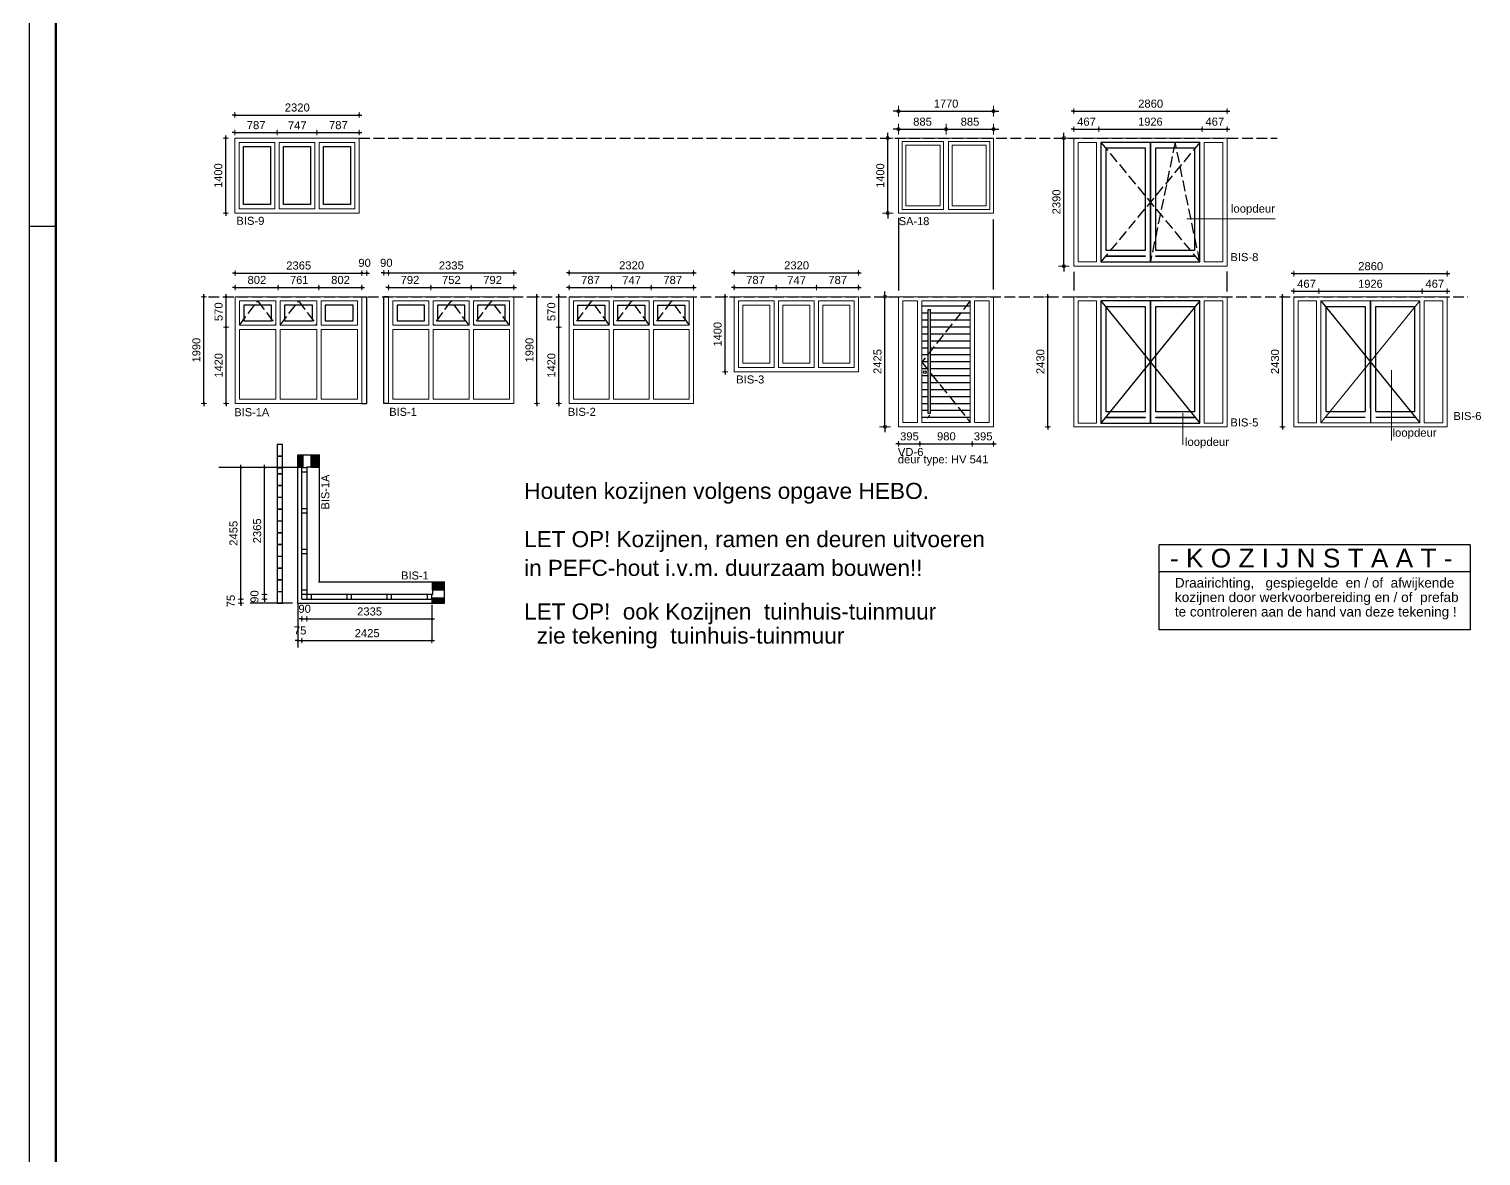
# Model space of a CAD drawing. Header units: millimetres. Extents: x 0 to 1200, y 0 to 841.
# Drawn here: x 0 to 270.9, y 420.5 to 630.8 of the extents above; entities that cross this region are included whole.
import ezdxf

# ---------------------------------------------------------------- set-up
doc = ezdxf.new("R2010")
doc.units = ezdxf.units.MM
doc.linetypes.add('PUNKT2_S9', pattern=[1, 0, -1])
doc.linetypes.add('VERDECKT2_S2', pattern=[2.7, 2, -0.7])
doc.layers.add('Standard', color=7, linetype='Continuous', lineweight=25)
doc.styles.add('ARIAL', font='arial.ttf')

msp = doc.modelspace()

# ---------------------------------------------------------------- hatches: boundary and pattern name
at = {"layer": 'Standard', "linetype": 'PUNKT2_S9', "lineweight": 25}
for points in [[(51.16, 548.92), (51.16, 551.28), (50.16, 551.28), (50.16, 548.92)], [(54.16, 549.02), (54.16, 551.28), (52.66, 551.28), (52.66, 549.02)], [(75.26, 527.62), (75.26, 526.12), (77.53, 526.12), (77.53, 527.62)], [(75.16, 524.62), (75.16, 523.62), (77.53, 523.62), (77.53, 524.62)]]:
    msp.add_hatch(color=8, dxfattribs=at).paths.add_polyline_path(points)

# ---------------------------------------------------------------- linework, layer by layer
at = {"layer": 'Standard', "color": 7, "linetype": 'Continuous', "lineweight": 25}
for p, q in [((0, 841), (0, 0)), ((0, 594), (5, 594))]:
    msp.add_line(p, q, dxfattribs=at)
at = {"layer": 'Standard', "color": 30, "linetype": 'Continuous', "lineweight": 50}
msp.add_line((5, 836), (5, 5), dxfattribs=at)
at = {"layer": 'Standard', "color": 7, "linetype": 'Continuous', "lineweight": 18}
for p, q in [((38.39, 614.71), (38.39, 615.21)), ((61.59, 614.71), (61.59, 615.21)), ((162.22, 615.43), (162.22, 616.43)), ((162.22, 615.43), (162.22, 614.43)), ((179.92, 615.43), (179.92, 616.43)), ((179.92, 615.43), (179.92, 614.43)), ((194.89, 615.43), (194.89, 615.93)), ((194.89, 615.43), (194.89, 614.93)), ((223.49, 615.43), (223.49, 615.93)), ((223.49, 615.43), (223.49, 614.93)), ((38.39, 614.71), (38.39, 614.21)), ((61.59, 614.71), (61.59, 614.21)), ((162.22, 612.07), (162.22, 613.07)), ((171.07, 612.07), (171.07, 613.07)), ((179.92, 612.07), (179.92, 613.07)), ((194.89, 612.07), (194.89, 612.57)), ((199.56, 612.07), (199.56, 612.57)), ((218.82, 612.07), (218.82, 612.57)), ((223.49, 612.07), (223.49, 612.57)), ((36.69, 610.41), (36.19, 610.41)), ((36.69, 610.41), (37.19, 610.41)), ((38.39, 611.42), (38.39, 611.92)), ((38.39, 611.42), (38.39, 610.92)), ((46.26, 611.42), (46.26, 611.92)), ((46.26, 611.42), (46.26, 610.92)), ((53.72, 611.42), (53.72, 611.92)), ((53.72, 611.42), (53.72, 610.92)), ((61.59, 611.42), (61.59, 611.92)), ((61.59, 611.42), (61.59, 610.92)), ((160.19, 610.41), (159.19, 610.41)), ((160.19, 610.41), (161.19, 610.41)), ((162.22, 612.07), (162.22, 611.07)), ((171.07, 612.07), (171.07, 611.07)), ((179.92, 612.07), (179.92, 611.07)), ((193.06, 610.41), (192.06, 610.41)), ((193.06, 610.41), (194.06, 610.41)), ((194.89, 612.07), (194.89, 611.57)), ((199.56, 612.07), (199.56, 611.57)), ((218.82, 612.07), (218.82, 611.57)), ((223.49, 612.07), (223.49, 611.57)), ((36.69, 596.41), (36.19, 596.41)), ((36.69, 596.41), (37.19, 596.41)), ((160.19, 596.41), (159.19, 596.41)), ((160.19, 596.41), (161.19, 596.41)), ((38.44, 585.23), (38.44, 585.73)), ((38.44, 585.23), (38.44, 584.73)), ((62.09, 585.23), (62.09, 585.73)), ((62.09, 585.23), (62.09, 584.73)), ((62.99, 585.23), (62.99, 585.73)), ((62.99, 585.23), (62.99, 584.73)), ((66.16, 585.24), (66.16, 585.74)), ((66.16, 585.24), (66.16, 584.74)), ((67.06, 585.24), (67.06, 585.74)), ((67.06, 585.24), (67.06, 584.74)), ((90.41, 585.24), (90.41, 585.74)), ((90.41, 585.24), (90.41, 584.74)), ((100.76, 585.26), (100.76, 585.76)), ((100.76, 585.26), (100.76, 584.76)), ((123.96, 585.26), (123.96, 585.76)), ((123.96, 585.26), (123.96, 584.76)), ((131.54, 585.26), (131.54, 585.76)), ((131.54, 585.26), (131.54, 584.76)), ((154.74, 585.26), (154.74, 585.76)), ((154.74, 585.26), (154.74, 584.76)), ((193.06, 586.51), (192.06, 586.51)), ((193.06, 586.51), (194.06, 586.51)), ((235.94, 585.11), (235.94, 585.61)), ((235.94, 585.11), (235.94, 584.61)), ((264.54, 585.11), (264.54, 585.61)), ((264.54, 585.11), (264.54, 584.61)), ((38.44, 582.54), (38.44, 583.04)), ((38.44, 582.54), (38.44, 582.04)), ((46.46, 582.54), (46.46, 583.04)), ((46.46, 582.54), (46.46, 582.04)), ((54.07, 582.54), (54.07, 583.04)), ((54.07, 582.54), (54.07, 582.04)), ((62.09, 582.54), (62.09, 583.04)), ((62.09, 582.54), (62.09, 582.04)), ((67.06, 582.54), (67.06, 583.04)), ((67.06, 582.54), (67.06, 582.04)), ((74.98, 582.54), (74.98, 583.04)), ((74.98, 582.54), (74.98, 582.04)), ((82.49, 582.54), (82.49, 583.04)), ((82.49, 582.54), (82.49, 582.04)), ((90.41, 582.54), (90.41, 583.04)), ((90.41, 582.54), (90.41, 582.04)), ((100.76, 582.54), (100.76, 583.04)), ((100.76, 582.54), (100.76, 582.04)), ((108.63, 582.54), (108.63, 583.04)), ((108.63, 582.54), (108.63, 582.04)), ((116.09, 582.54), (116.09, 583.04)), ((116.09, 582.54), (116.09, 582.04)), ((123.96, 582.54), (123.96, 583.04)), ((123.96, 582.54), (123.96, 582.04)), ((131.54, 582.54), (131.54, 583.04)), ((131.54, 582.54), (131.54, 582.04)), ((139.41, 582.54), (139.41, 583.04)), ((139.41, 582.54), (139.41, 582.04)), ((146.88, 582.54), (146.88, 583.04)), ((146.88, 582.54), (146.88, 582.04)), ((154.74, 582.54), (154.74, 583.04)), ((154.74, 582.54), (154.74, 582.04)), ((32.61, 580.81), (32.11, 580.81)), ((32.61, 580.81), (33.11, 580.81)), ((36.76, 580.81), (36.26, 580.81)), ((36.76, 580.81), (37.26, 580.81)), ((94.75, 580.81), (94.25, 580.81)), ((94.75, 580.81), (95.25, 580.81)), ((98.83, 580.81), (98.33, 580.81)), ((98.83, 580.81), (99.33, 580.81)), ((129.84, 580.81), (129.34, 580.81)), ((129.84, 580.81), (130.34, 580.81)), ((159.68, 580.81), (158.68, 580.81)), ((159.68, 580.81), (160.68, 580.81)), ((190.07, 580.81), (189.57, 580.81)), ((190.07, 580.81), (190.57, 580.81)), ((233.84, 580.81), (233.34, 580.81)), ((233.84, 580.81), (234.34, 580.81)), ((235.94, 581.82), (235.94, 582.32)), ((235.94, 581.82), (235.94, 581.32)), ((240.61, 581.82), (240.61, 582.32)), ((240.61, 581.82), (240.61, 581.32)), ((259.87, 581.82), (259.87, 582.32)), ((259.87, 581.82), (259.87, 581.32)), ((264.54, 581.82), (264.54, 582.32)), ((264.54, 581.82), (264.54, 581.32)), ((36.76, 575.11), (36.26, 575.11)), ((36.76, 575.11), (37.26, 575.11)), ((98.83, 575.11), (98.33, 575.11)), ((98.83, 575.11), (99.33, 575.11)), ((129.84, 566.81), (129.34, 566.81)), ((129.84, 566.81), (130.34, 566.81)), ((32.61, 560.91), (32.11, 560.91)), ((32.61, 560.91), (33.11, 560.91)), ((36.76, 560.91), (36.26, 560.91)), ((36.76, 560.91), (37.26, 560.91)), ((94.75, 560.91), (94.25, 560.91)), ((94.75, 560.91), (95.25, 560.91)), ((98.83, 560.91), (98.33, 560.91)), ((98.83, 560.91), (99.33, 560.91)), ((159.68, 556.56), (158.68, 556.56)), ((159.68, 556.56), (160.68, 556.56)), ((190.07, 556.51), (189.57, 556.51)), ((190.07, 556.51), (190.57, 556.51)), ((233.84, 556.51), (233.34, 556.51)), ((233.84, 556.51), (234.34, 556.51)), ((162.22, 553.37), (162.22, 553.87)), ((162.22, 553.37), (162.22, 552.87)), ((166.17, 553.37), (166.17, 553.87)), ((166.17, 553.37), (166.17, 552.87)), ((175.97, 553.37), (175.97, 553.87)), ((175.97, 553.37), (175.97, 552.87)), ((179.92, 553.37), (179.92, 553.87)), ((179.92, 553.37), (179.92, 552.87)), ((39.53, 548.92), (39.03, 548.92)), ((39.53, 548.92), (40.03, 548.92)), ((43.95, 548.92), (43.45, 548.92)), ((43.95, 548.92), (44.45, 548.92)), ((39.53, 524.37), (39.03, 524.37)), ((39.53, 523.62), (39.03, 523.62)), ((39.53, 524.37), (40.03, 524.37)), ((39.53, 523.62), (40.03, 523.62)), ((43.95, 525.27), (43.45, 525.27)), ((43.95, 524.37), (43.45, 524.37)), ((43.95, 525.27), (44.45, 525.27)), ((43.95, 524.37), (44.45, 524.37)), ((50.91, 520.69), (50.91, 521.19)), ((50.91, 520.69), (50.91, 520.19)), ((51.81, 520.69), (51.81, 521.19)), ((51.81, 520.69), (51.81, 520.19)), ((75.16, 520.69), (75.16, 521.19)), ((75.16, 520.69), (75.16, 520.19)), ((50.16, 516.65), (50.16, 517.15)), ((50.16, 516.65), (50.16, 516.15)), ((50.91, 516.65), (50.91, 517.15)), ((50.91, 516.65), (50.91, 516.15)), ((75.16, 516.65), (75.16, 517.15)), ((75.16, 516.65), (75.16, 516.15))]:
    msp.add_line(p, q, dxfattribs=at)
at = {"layer": 'Standard', "color": 7, "linetype": 'Continuous', "lineweight": -3}
for p, q in [((162.22, 615.43), (161.22, 615.43)), ((162.22, 615.43), (167.52, 615.43)), ((167.52, 615.43), (179.92, 615.43)), ((179.92, 615.43), (180.92, 615.43)), ((194.89, 615.43), (194.39, 615.43)), ((194.89, 615.43), (205.64, 615.43)), ((205.64, 615.43), (223.49, 615.43)), ((223.49, 615.43), (223.99, 615.43)), ((38.39, 614.71), (37.89, 614.71)), ((38.39, 614.71), (46.44, 614.71)), ((46.44, 614.71), (61.59, 614.71)), ((61.59, 614.71), (62.09, 614.71)), ((36.69, 610.41), (36.69, 610.91)), ((36.69, 596.41), (36.69, 610.41)), ((38.39, 611.42), (37.89, 611.42)), ((38.39, 611.42), (39.35, 611.42)), ((39.35, 611.42), (46.26, 611.42)), ((46.26, 611.42), (47.02, 611.42)), ((47.02, 611.42), (53.72, 611.42)), ((53.72, 611.42), (54.68, 611.42)), ((54.68, 611.42), (61.59, 611.42)), ((61.59, 611.42), (62.09, 611.42)), ((160.19, 610.41), (160.19, 611.41)), ((160.19, 596.41), (160.19, 610.41)), ((162.22, 612.07), (161.22, 612.07)), ((162.22, 612.07), (163.67, 612.07)), ((163.67, 612.07), (171.07, 612.07)), ((171.07, 612.07), (172.52, 612.07)), ((172.52, 612.07), (179.92, 612.07)), ((179.92, 612.07), (180.92, 612.07)), ((193.06, 610.41), (193.06, 611.41)), ((193.06, 586.51), (193.06, 610.41)), ((194.89, 612.07), (194.39, 612.07)), ((194.89, 612.07), (199.56, 612.07)), ((199.56, 612.07), (205.64, 612.07)), ((205.64, 612.07), (218.82, 612.07)), ((218.82, 612.07), (223.49, 612.07)), ((223.49, 612.07), (223.99, 612.07)), ((36.69, 596.41), (36.69, 595.91)), ((160.19, 596.41), (160.19, 595.41)), ((38.44, 585.23), (37.94, 585.23)), ((38.44, 585.23), (46.7, 585.23)), ((46.7, 585.23), (62.09, 585.23)), ((62.09, 585.23), (62.99, 585.23)), ((62.99, 585.23), (63.49, 585.23)), ((66.16, 585.24), (65.66, 585.24)), ((66.16, 585.24), (67.06, 585.24)), ((67.06, 585.24), (75.17, 585.24)), ((75.17, 585.24), (90.41, 585.24)), ((90.41, 585.24), (90.91, 585.24)), ((100.76, 585.26), (100.26, 585.26)), ((100.76, 585.26), (108.81, 585.26)), ((108.81, 585.26), (123.96, 585.26)), ((123.96, 585.26), (124.46, 585.26)), ((131.54, 585.26), (131.04, 585.26)), ((131.54, 585.26), (139.59, 585.26)), ((139.59, 585.26), (154.74, 585.26)), ((154.74, 585.26), (155.24, 585.26)), ((193.06, 586.51), (193.06, 585.51)), ((235.94, 585.11), (235.44, 585.11)), ((235.94, 585.11), (246.68, 585.11)), ((246.68, 585.11), (264.54, 585.11)), ((264.54, 585.11), (265.04, 585.11)), ((38.44, 582.54), (37.94, 582.54)), ((38.44, 582.54), (39.48, 582.54)), ((39.48, 582.54), (46.46, 582.54)), ((46.46, 582.54), (47.43, 582.54)), ((47.43, 582.54), (54.07, 582.54)), ((54.07, 582.54), (55.09, 582.54)), ((55.09, 582.54), (62.09, 582.54)), ((62.09, 582.54), (62.59, 582.54)), ((67.06, 582.54), (66.56, 582.54)), ((67.06, 582.54), (68.05, 582.54)), ((68.05, 582.54), (74.98, 582.54)), ((74.98, 582.54), (75.77, 582.54)), ((75.77, 582.54), (82.49, 582.54)), ((82.49, 582.54), (83.45, 582.54)), ((83.45, 582.54), (90.41, 582.54)), ((90.41, 582.54), (90.91, 582.54)), ((100.76, 582.54), (100.26, 582.54)), ((100.76, 582.54), (101.72, 582.54)), ((101.72, 582.54), (108.63, 582.54)), ((108.63, 582.54), (109.39, 582.54)), ((109.39, 582.54), (116.09, 582.54)), ((116.09, 582.54), (117.05, 582.54)), ((117.05, 582.54), (123.96, 582.54)), ((123.96, 582.54), (124.46, 582.54)), ((131.54, 582.54), (131.04, 582.54)), ((131.54, 582.54), (132.5, 582.54)), ((132.5, 582.54), (139.41, 582.54)), ((139.41, 582.54), (140.17, 582.54)), ((140.17, 582.54), (146.88, 582.54)), ((146.88, 582.54), (147.83, 582.54)), ((147.83, 582.54), (154.74, 582.54)), ((154.74, 582.54), (155.24, 582.54)), ((32.61, 580.81), (32.61, 581.31)), ((32.61, 560.91), (32.61, 580.81)), ((36.76, 580.81), (36.76, 581.31)), ((36.76, 575.11), (36.76, 580.81)), ((94.75, 580.81), (94.75, 581.31)), ((94.75, 560.91), (94.75, 580.81)), ((98.83, 580.81), (98.83, 581.31)), ((98.83, 575.11), (98.83, 580.81)), ((129.84, 580.81), (129.84, 581.31)), ((129.84, 566.81), (129.84, 580.81)), ((159.68, 580.81), (159.68, 581.81)), ((159.68, 556.56), (159.68, 580.81)), ((190.07, 580.81), (190.07, 581.31)), ((190.07, 556.51), (190.07, 580.81)), ((233.84, 580.81), (233.84, 581.31)), ((233.84, 556.51), (233.84, 580.81)), ((235.94, 581.82), (235.44, 581.82)), ((235.94, 581.82), (240.61, 581.82)), ((240.61, 581.82), (246.68, 581.82)), ((246.68, 581.82), (259.87, 581.82)), ((259.87, 581.82), (264.54, 581.82)), ((264.54, 581.82), (265.04, 581.82)), ((175.57, 579.04), (166.57, 579.04)), ((167.71, 577.74), (166.57, 577.74)), ((167.71, 578.45), (168.11, 578.45)), ((167.71, 559), (167.71, 578.45)), ((168.11, 578.45), (168.11, 559)), ((175.57, 577.74), (168.11, 577.74)), ((36.76, 560.91), (36.76, 575.11)), ((98.83, 560.91), (98.83, 575.11)), ((167.71, 576.44), (166.57, 576.44)), ((167.71, 575.14), (166.57, 575.14)), ((175.57, 576.44), (168.11, 576.44)), ((175.57, 575.14), (168.11, 575.14)), ((167.71, 573.84), (166.57, 573.84)), ((167.71, 572.54), (166.57, 572.54)), ((175.57, 573.84), (168.11, 573.84)), ((175.57, 572.54), (168.11, 572.54)), ((167.71, 571.24), (166.57, 571.24)), ((167.71, 569.94), (166.57, 569.94)), ((175.57, 571.24), (168.11, 571.24)), ((175.57, 569.94), (168.11, 569.94)), ((129.84, 566.81), (129.84, 566.31)), ((167.71, 568.64), (166.57, 568.64)), ((167.71, 567.34), (166.57, 567.34)), ((175.57, 568.64), (168.11, 568.64)), ((175.57, 567.34), (168.11, 567.34)), ((167.71, 566.04), (166.57, 566.04)), ((167.71, 564.74), (166.57, 564.74)), ((167.71, 563.44), (166.57, 563.44)), ((175.57, 566.04), (168.11, 566.04)), ((175.57, 564.74), (168.11, 564.74)), ((175.57, 563.44), (168.11, 563.44)), ((32.61, 560.91), (32.61, 560.41)), ((36.76, 560.91), (36.76, 560.41)), ((94.75, 560.91), (94.75, 560.41)), ((98.83, 560.91), (98.83, 560.41)), ((167.71, 562.14), (166.57, 562.14)), ((167.71, 560.84), (166.57, 560.84)), ((175.57, 562.14), (168.11, 562.14)), ((175.57, 560.84), (168.11, 560.84)), ((167.71, 559.59), (166.57, 559.59)), ((175.57, 558.29), (166.57, 558.29)), ((168.11, 559), (167.71, 559)), ((175.57, 559.59), (168.11, 559.59)), ((159.68, 556.56), (159.68, 555.56)), ((190.07, 556.51), (190.07, 556.01)), ((233.84, 556.51), (233.84, 556.01)), ((162.22, 553.37), (161.72, 553.37)), ((162.22, 553.37), (166.17, 553.37)), ((166.17, 553.37), (168.1, 553.37)), ((168.1, 553.37), (175.97, 553.37)), ((175.97, 553.37), (179.92, 553.37)), ((179.92, 553.37), (180.42, 553.37)), ((39.53, 548.92), (39.53, 549.42)), ((39.53, 524.37), (39.53, 548.92)), ((43.95, 548.92), (43.95, 549.42)), ((43.95, 525.27), (43.95, 548.92)), ((268.85, 534.49), (210.85, 534.49)), ((268.85, 534.49), (268.85, 518.65)), ((268.85, 529.49), (210.85, 529.49)), ((210.85, 518.65), (210.85, 527.03)), ((39.53, 523.62), (39.53, 524.37)), ((39.53, 523.62), (39.53, 523.12)), ((43.95, 524.37), (43.95, 525.27)), ((43.95, 524.37), (43.95, 523.87)), ((50.91, 520.69), (50.41, 520.69)), ((50.91, 520.69), (51.81, 520.69)), ((51.81, 520.69), (59.92, 520.69)), ((59.92, 520.69), (75.16, 520.69)), ((75.16, 520.69), (75.66, 520.69)), ((268.85, 518.65), (210.85, 518.65)), ((50.16, 516.65), (49.66, 516.65)), ((50.16, 516.65), (50.91, 516.65)), ((50.91, 516.65), (59.47, 516.65)), ((59.47, 516.65), (75.16, 516.65)), ((75.16, 516.65), (75.66, 516.65))]:
    msp.add_line(p, q, dxfattribs=at)
at = {"layer": 'Standard', "color": 55, "linetype": 'Continuous', "lineweight": 18}
for p, q in [((61.59, 610.41), (38.39, 610.41)), ((38.39, 610.41), (38.39, 596.41)), ((61.59, 596.41), (61.59, 610.41)), ((179.92, 610.41), (162.22, 610.41)), ((194.89, 610.41), (194.89, 586.51)), ((162.22, 596.41), (179.92, 596.41)), ((154.74, 580.81), (131.54, 580.81)), ((131.54, 580.81), (131.54, 566.81)), ((154.74, 566.81), (154.74, 580.81)), ((162.22, 580.81), (179.92, 580.81)), ((194.89, 580.81), (223.49, 580.81))]:
    msp.add_line(p, q, dxfattribs=at)
at = {"layer": 'Standard', "color": 51, "linetype": 'Continuous', "lineweight": 18}
for p, q in [((39.19, 609.61), (45.86, 609.61)), ((39.19, 597.21), (39.19, 609.61)), ((45.86, 609.61), (45.86, 597.21)), ((46.66, 597.21), (46.66, 609.61)), ((46.66, 609.61), (53.32, 609.61)), ((53.32, 609.61), (53.32, 597.21)), ((54.12, 597.21), (54.12, 609.61)), ((54.12, 609.61), (60.79, 609.61)), ((60.79, 609.61), (60.79, 597.21)), ((170.62, 609.74), (162.89, 609.74)), ((162.89, 609.74), (162.89, 597.08)), ((170.62, 597.08), (170.62, 609.74)), ((171.52, 609.74), (171.52, 597.08)), ((179.25, 609.74), (171.52, 609.74)), ((179.25, 597.08), (179.25, 609.74)), ((195.69, 609.61), (199.16, 609.61)), ((195.69, 587.31), (195.69, 609.61)), ((199.16, 609.61), (199.16, 587.31)), ((209.19, 609.61), (209.2, 609.61)), ((219.22, 609.61), (222.69, 609.61)), ((219.22, 587.31), (219.22, 609.61)), ((222.69, 609.61), (222.69, 587.31)), ((169.95, 609.07), (163.56, 609.07)), ((163.56, 609.07), (163.56, 597.75)), ((169.95, 597.75), (169.95, 609.07)), ((178.58, 609.07), (172.19, 609.07)), ((172.19, 609.07), (172.19, 597.75)), ((178.58, 597.75), (178.58, 609.07)), ((45.86, 597.21), (39.19, 597.21)), ((53.32, 597.21), (46.66, 597.21)), ((60.79, 597.21), (54.12, 597.21)), ((162.89, 597.08), (170.62, 597.08)), ((163.56, 597.75), (169.95, 597.75)), ((171.52, 597.08), (179.25, 597.08)), ((172.19, 597.75), (178.58, 597.75)), ((199.16, 587.31), (195.69, 587.31)), ((209.2, 587.31), (209.19, 587.31)), ((222.69, 587.31), (219.22, 587.31)), ((39.24, 580.01), (39.24, 575.51)), ((46.06, 580.01), (39.24, 580.01)), ((46.06, 575.51), (46.06, 580.01)), ((46.86, 580.01), (46.86, 575.51)), ((53.67, 580.01), (46.86, 580.01)), ((53.67, 575.51), (53.67, 580.01)), ((54.47, 580.01), (54.47, 575.51)), ((61.29, 580.01), (54.47, 580.01)), ((61.29, 575.51), (61.29, 580.01)), ((62.09, 580.81), (62.09, 560.91)), ((62.99, 560.91), (62.99, 580.81)), ((67.06, 560.91), (67.06, 580.81)), ((67.86, 580.01), (67.86, 575.51)), ((74.58, 580.01), (67.86, 580.01)), ((74.58, 575.51), (74.58, 580.01)), ((75.38, 580.01), (75.38, 575.51)), ((82.09, 580.01), (75.38, 580.01)), ((82.09, 575.51), (82.09, 580.01)), ((82.89, 580.01), (82.89, 575.51)), ((89.61, 580.01), (82.89, 580.01)), ((89.61, 580.01), (89.61, 575.51)), ((90.41, 560.91), (90.41, 580.81)), ((101.56, 580.01), (108.23, 580.01)), ((101.56, 575.51), (101.56, 580.01)), ((108.23, 580.01), (108.23, 575.51)), ((109.03, 575.51), (109.03, 580.01)), ((109.03, 580.01), (115.69, 580.01)), ((115.69, 580.01), (115.69, 575.51)), ((116.49, 575.51), (116.49, 580.01)), ((116.49, 580.01), (123.16, 580.01)), ((123.16, 580.01), (123.16, 575.51)), ((132.34, 580.01), (139.01, 580.01)), ((132.34, 567.61), (132.34, 580.01)), ((139.01, 580.01), (139.01, 567.61)), ((139.81, 567.61), (139.81, 580.01)), ((139.81, 580.01), (146.48, 580.01)), ((146.48, 580.01), (146.48, 567.61)), ((147.28, 567.61), (147.28, 580.01)), ((147.28, 580.01), (153.94, 580.01)), ((153.94, 580.01), (153.94, 567.61)), ((165.77, 580.01), (163.02, 580.01)), ((163.02, 580.01), (163.02, 557.36)), ((165.77, 557.36), (165.77, 580.01)), ((175.57, 580.01), (166.57, 580.01)), ((166.57, 580.01), (166.57, 557.36)), ((175.57, 557.36), (175.57, 580.01)), ((179.12, 580.01), (176.37, 580.01)), ((176.37, 580.01), (176.37, 557.36)), ((179.12, 557.36), (179.12, 580.01)), ((195.69, 580.01), (199.16, 580.01)), ((195.69, 557.19), (195.69, 580.01)), ((199.16, 580.01), (199.16, 557.19)), ((209.19, 580.01), (209.2, 580.01)), ((219.22, 557.19), (219.22, 580.01)), ((219.22, 580.01), (222.69, 580.01)), ((222.69, 580.01), (222.69, 557.19)), ((236.74, 580.01), (240.21, 580.01)), ((236.74, 557.31), (236.74, 580.01)), ((240.21, 580.01), (240.21, 557.31)), ((242.01, 580.01), (241.01, 580.01)), ((241.01, 580.01), (241.01, 557.31)), ((249.24, 580.01), (242.01, 580.01)), ((250.24, 580.01), (249.24, 580.01)), ((250.24, 580.01), (250.25, 580.01)), ((251.25, 580.01), (250.25, 580.01)), ((258.47, 580.01), (251.25, 580.01)), ((259.47, 580.01), (258.47, 580.01)), ((259.47, 557.31), (259.47, 580.01)), ((260.27, 580.01), (263.74, 580.01)), ((260.27, 557.31), (260.27, 580.01)), ((263.74, 580.01), (263.74, 557.31)), ((133.14, 579.21), (138.21, 579.21)), ((133.14, 568.41), (133.14, 579.21)), ((138.21, 579.21), (138.21, 568.41)), ((140.61, 579.21), (145.68, 579.21)), ((140.61, 568.41), (140.61, 579.21)), ((145.68, 579.21), (145.68, 568.41)), ((148.08, 579.21), (153.14, 579.21)), ((148.08, 568.41), (148.08, 579.21)), ((153.14, 579.21), (153.14, 568.41)), ((39.24, 575.51), (46.06, 575.51)), ((39.24, 574.71), (39.24, 561.71)), ((46.06, 574.71), (39.24, 574.71)), ((46.06, 561.71), (46.06, 574.71)), ((46.86, 575.51), (53.67, 575.51)), ((46.86, 574.71), (46.86, 561.71)), ((53.67, 574.71), (46.86, 574.71)), ((53.67, 561.71), (53.67, 574.71)), ((54.47, 575.51), (61.29, 575.51)), ((54.47, 574.71), (54.47, 561.71)), ((61.29, 574.71), (54.47, 574.71)), ((61.29, 561.71), (61.29, 574.71)), ((67.86, 575.51), (74.58, 575.51)), ((67.86, 574.71), (67.86, 561.71)), ((74.58, 574.71), (67.86, 574.71)), ((74.58, 561.71), (74.58, 574.71)), ((75.38, 575.51), (82.09, 575.51)), ((75.38, 574.71), (75.38, 561.71)), ((82.09, 574.71), (75.38, 574.71)), ((82.09, 561.71), (82.09, 574.71)), ((82.89, 575.51), (89.61, 575.51)), ((82.89, 574.71), (82.89, 561.71)), ((89.61, 574.71), (82.89, 574.71)), ((89.61, 574.71), (89.61, 561.71)), ((108.23, 575.51), (101.56, 575.51)), ((101.56, 574.71), (108.23, 574.71)), ((101.56, 561.71), (101.56, 574.71)), ((108.23, 574.71), (108.23, 561.71)), ((115.69, 575.51), (109.03, 575.51)), ((109.03, 574.71), (115.69, 574.71)), ((109.03, 561.71), (109.03, 574.71)), ((115.69, 574.71), (115.69, 561.71)), ((123.16, 575.51), (116.49, 575.51)), ((116.49, 574.71), (123.16, 574.71)), ((116.49, 561.71), (116.49, 574.71)), ((123.16, 574.71), (123.16, 561.71)), ((139.01, 567.61), (132.34, 567.61)), ((138.21, 568.41), (133.14, 568.41)), ((146.48, 567.61), (139.81, 567.61)), ((145.68, 568.41), (140.61, 568.41)), ((153.94, 567.61), (147.28, 567.61)), ((153.14, 568.41), (148.08, 568.41)), ((254.17, 554.01), (254.17, 567.11)), ((39.24, 561.71), (46.06, 561.71)), ((46.86, 561.71), (53.67, 561.71)), ((54.47, 561.71), (61.29, 561.71)), ((67.86, 561.71), (74.58, 561.71)), ((75.38, 561.71), (82.09, 561.71)), ((82.89, 561.71), (89.61, 561.71)), ((108.23, 561.71), (101.56, 561.71)), ((115.69, 561.71), (109.03, 561.71)), ((123.16, 561.71), (116.49, 561.71)), ((163.02, 557.36), (165.77, 557.36)), ((166.57, 557.36), (175.57, 557.36)), ((176.37, 557.36), (179.12, 557.36)), ((199.16, 557.19), (195.69, 557.19)), ((209.2, 557.19), (209.19, 557.19)), ((222.69, 557.19), (219.22, 557.19))]:
    msp.add_line(p, q, dxfattribs=at)
at = {"layer": 'Standard', "color": 4, "linetype": 'VERDECKT2_S2', "lineweight": -3}
for p, q in [((61.59, 610.41), (232.85, 610.41)), ((33.48, 580.81), (268.42, 580.81))]:
    msp.add_line(p, q, dxfattribs=at)
at = {"layer": 'Standard', "color": 36, "linetype": 'Continuous', "lineweight": 18}
for p, q in [((162.22, 610.41), (162.22, 596.41)), ((179.92, 596.41), (179.92, 610.41)), ((223.49, 586.51), (223.49, 610.41)), ((38.44, 580.81), (38.44, 560.91)), ((100.76, 580.81), (100.76, 560.91)), ((123.96, 560.91), (123.96, 580.81)), ((162.22, 580.81), (162.22, 556.56)), ((179.92, 556.56), (179.92, 580.81)), ((223.49, 556.51), (223.49, 580.81)), ((264.54, 580.81), (235.94, 580.81)), ((235.94, 580.81), (235.94, 556.51)), ((264.54, 556.51), (264.54, 580.81)), ((162.22, 556.56), (179.92, 556.56))]:
    msp.add_line(p, q, dxfattribs=at)
at = {"layer": 'Standard', "color": 30, "linetype": 'Continuous', "lineweight": 18}
for p, q in [((223.49, 610.41), (194.89, 610.41)), ((61.59, 596.41), (38.39, 596.41)), ((223.49, 586.51), (194.89, 586.51)), ((90.41, 580.81), (67.06, 580.81)), ((123.96, 580.81), (100.76, 580.81)), ((194.89, 580.81), (194.89, 556.51)), ((259.47, 580.01), (241.01, 557.31)), ((154.74, 566.81), (131.54, 566.81)), ((67.06, 560.91), (90.41, 560.91)), ((123.96, 560.91), (100.76, 560.91)), ((223.49, 556.51), (194.89, 556.51)), ((235.94, 556.51), (264.54, 556.51)), ((236.74, 557.31), (240.21, 557.31)), ((241.01, 557.31), (259.47, 557.31)), ((260.27, 557.31), (263.74, 557.31))]:
    msp.add_line(p, q, dxfattribs=at)
at = {"layer": 'Standard', "color": 51, "linetype": 'Continuous', "lineweight": -3}
for p, q in [((200.96, 609.61), (199.96, 609.61)), ((199.96, 609.61), (199.96, 587.31)), ((208.19, 609.61), (200.96, 609.61)), ((209.19, 609.61), (208.19, 609.61)), ((209.19, 587.31), (209.19, 609.61)), ((210.2, 609.61), (209.2, 609.61)), ((209.2, 609.61), (209.2, 587.31)), ((217.42, 609.61), (210.2, 609.61)), ((218.42, 609.61), (217.42, 609.61)), ((218.42, 587.31), (218.42, 609.61)), ((39.99, 608.81), (45.06, 608.81)), ((39.99, 598.01), (39.99, 608.81)), ((45.06, 608.81), (45.06, 598.01)), ((47.46, 608.81), (52.52, 608.81)), ((47.46, 598.01), (47.46, 608.81)), ((52.52, 608.81), (52.52, 598.01)), ((54.92, 608.81), (59.99, 608.81)), ((54.92, 598.01), (54.92, 608.81)), ((59.99, 608.81), (59.99, 598.01)), ((200.96, 608.61), (208.19, 608.61)), ((200.96, 589.43), (200.96, 608.61)), ((208.19, 608.61), (208.19, 589.43)), ((210.2, 608.61), (217.42, 608.61)), ((210.2, 589.43), (210.2, 608.61)), ((217.42, 608.61), (217.42, 589.43)), ((45.06, 598.01), (39.99, 598.01)), ((52.52, 598.01), (47.46, 598.01)), ((59.99, 598.01), (54.92, 598.01)), ((200.96, 588.31), (200.96, 588.43)), ((208.19, 588.31), (200.96, 588.31)), ((208.19, 588.43), (208.19, 588.31)), ((210.2, 588.31), (210.2, 588.43)), ((217.42, 588.31), (210.2, 588.31)), ((217.42, 588.43), (217.42, 588.31)), ((199.96, 587.31), (200.96, 587.31)), ((200.96, 587.31), (208.19, 587.31)), ((208.19, 587.31), (209.19, 587.31)), ((209.2, 587.31), (210.2, 587.31)), ((210.2, 587.31), (217.42, 587.31)), ((217.42, 587.31), (218.42, 587.31)), ((62.99, 560.91), (62.99, 580.81)), ((199.96, 580.01), (199.96, 557.19)), ((200.96, 580.01), (199.96, 580.01)), ((208.19, 580.01), (200.96, 580.01)), ((209.19, 580.01), (208.19, 580.01)), ((209.19, 557.19), (209.19, 580.01)), ((209.2, 580.01), (209.2, 557.19)), ((210.2, 580.01), (209.2, 580.01)), ((217.42, 580.01), (210.2, 580.01)), ((218.42, 580.01), (217.42, 580.01)), ((218.42, 557.19), (218.42, 580.01)), ((250.24, 560.01), (250.24, 580.01)), ((250.25, 580.01), (250.25, 557.31)), ((40.04, 579.21), (40.04, 576.31)), ((45.26, 579.21), (40.04, 579.21)), ((45.26, 576.31), (45.26, 579.21)), ((47.66, 579.21), (47.66, 576.31)), ((52.87, 579.21), (47.66, 579.21)), ((52.87, 576.31), (52.87, 579.21)), ((55.27, 579.21), (55.27, 576.31)), ((60.49, 579.21), (55.27, 579.21)), ((60.49, 576.31), (60.49, 579.21)), ((68.66, 579.21), (68.66, 576.31)), ((73.78, 579.21), (68.66, 579.21)), ((73.78, 576.31), (73.78, 579.21)), ((76.18, 579.21), (76.18, 576.31)), ((81.29, 579.21), (76.18, 579.21)), ((81.29, 576.31), (81.29, 579.21)), ((88.81, 579.21), (83.69, 579.21)), ((83.69, 579.21), (83.69, 576.31)), ((88.81, 576.31), (88.81, 579.21)), ((102.36, 579.21), (107.43, 579.21)), ((102.36, 576.31), (102.36, 579.21)), ((107.43, 579.21), (107.43, 576.31)), ((109.83, 579.21), (114.89, 579.21)), ((109.83, 576.31), (109.83, 579.21)), ((114.89, 579.21), (114.89, 576.31)), ((117.29, 579.21), (122.36, 579.21)), ((117.29, 576.31), (117.29, 579.21)), ((122.36, 579.21), (122.36, 576.31)), ((200.96, 579.01), (208.19, 579.01)), ((200.96, 559.31), (200.96, 579.01)), ((208.19, 579.01), (208.19, 559.31)), ((210.2, 579.01), (217.42, 579.01)), ((210.2, 559.31), (210.2, 579.01)), ((217.42, 579.01), (217.42, 559.31)), ((242.01, 579.01), (249.24, 579.01)), ((242.01, 559.41), (242.01, 579.01)), ((249.24, 579.01), (249.24, 559.41)), ((251.25, 579.01), (258.47, 579.01)), ((251.25, 559.41), (251.25, 579.01)), ((258.47, 579.01), (258.47, 559.41)), ((40.04, 576.31), (45.26, 576.31)), ((47.66, 576.31), (52.87, 576.31)), ((55.27, 576.31), (60.49, 576.31)), ((68.66, 576.31), (73.78, 576.31)), ((76.18, 576.31), (81.29, 576.31)), ((83.69, 576.31), (88.81, 576.31)), ((107.43, 576.31), (102.36, 576.31)), ((114.89, 576.31), (109.83, 576.31)), ((122.36, 576.31), (117.29, 576.31)), ((200.96, 558.19), (200.96, 558.31)), ((208.19, 558.19), (200.96, 558.19)), ((208.19, 558.31), (208.19, 558.19)), ((210.2, 558.19), (210.2, 558.31)), ((217.42, 558.19), (210.2, 558.19)), ((217.42, 558.31), (217.42, 558.19)), ((242.01, 559.41), (249.24, 559.41)), ((242.01, 558.31), (249.24, 558.31)), ((251.25, 559.41), (258.47, 559.41)), ((251.25, 558.31), (258.47, 558.31)), ((199.96, 557.19), (200.96, 557.19)), ((200.96, 557.19), (208.19, 557.19)), ((208.19, 557.19), (209.19, 557.19)), ((209.2, 557.19), (210.2, 557.19)), ((210.2, 557.19), (217.42, 557.19)), ((217.42, 557.19), (218.42, 557.19))]:
    msp.add_line(p, q, dxfattribs=at)
at = {"layer": 'Standard', "color": 117, "linetype": 'VERDECKT2_S2', "lineweight": -3}
for p, q in [((218.42, 609.61), (199.96, 587.31)), ((199.96, 609.61), (218.42, 587.31))]:
    msp.add_line(p, q, dxfattribs=at)
at = {"layer": 'Standard', "color": 7, "linetype": 'VERDECKT2_S2', "lineweight": -3}
for p, q in [((213.81, 609.61), (209.19, 587.31)), ((218.42, 587.31), (213.81, 609.61)), ((39.24, 575.51), (42.65, 580.01)), ((42.65, 580.01), (46.06, 575.51)), ((46.86, 575.51), (50.27, 580.01)), ((50.27, 580.01), (53.67, 575.51)), ((78.73, 580.01), (75.38, 575.51)), ((82.09, 575.51), (78.73, 580.01)), ((86.25, 580.01), (82.89, 575.51)), ((89.61, 575.51), (86.25, 580.01)), ((104.92, 580.01), (101.56, 575.51)), ((108.28, 575.51), (104.92, 580.01)), ((112.38, 580.01), (109.03, 575.51)), ((115.74, 575.51), (112.38, 580.01)), ((119.85, 580.01), (116.49, 575.51)), ((123.21, 575.51), (119.85, 580.01)), ((175.57, 580.01), (166.57, 568.62)), ((166.57, 568.62), (175.57, 557.36))]:
    msp.add_line(p, q, dxfattribs=at)
at = {"layer": 'Standard', "color": 36, "linetype": 'Continuous', "lineweight": -3}
for p, q in [((162.22, 595.51), (162.22, 581.95)), ((179.92, 582.16), (179.92, 595.21)), ((223.49, 581.81), (223.49, 585.51))]:
    msp.add_line(p, q, dxfattribs=at)
at = {"layer": 'Standard', "color": 4, "linetype": 'Continuous', "lineweight": 18}
for p, q in [((215.98, 595.35), (232.44, 595.35)), ((62.09, 580.81), (38.44, 580.81))]:
    msp.add_line(p, q, dxfattribs=at)
at = {"layer": 'Standard', "color": 255, "linetype": 'Continuous', "lineweight": -3}
for p, q in [((208.19, 589.43), (200.96, 589.43)), ((200.96, 588.43), (208.19, 588.43)), ((217.42, 589.43), (210.2, 589.43)), ((210.2, 588.43), (217.42, 588.43)), ((208.19, 559.31), (200.96, 559.31)), ((200.96, 558.31), (208.19, 558.31)), ((217.42, 559.31), (210.2, 559.31)), ((210.2, 558.31), (217.42, 558.31))]:
    msp.add_line(p, q, dxfattribs=at)
at = {"layer": 'Standard', "color": 30, "linetype": 'Continuous', "lineweight": -3}
for p, q in [((194.89, 585.46), (194.89, 581.94)), ((66.16, 560.91), (66.16, 580.81)), ((67.06, 580.81), (66.16, 580.81)), ((241.01, 580.01), (259.47, 557.31)), ((67.06, 560.91), (66.16, 560.91))]:
    msp.add_line(p, q, dxfattribs=at)
at = {"layer": 'Standard', "color": 4, "linetype": 'Continuous', "lineweight": -3}
for p, q in [((62.09, 580.81), (62.99, 580.81)), ((62.09, 560.91), (62.99, 560.91)), ((47.29, 553.22), (46.29, 553.22)), ((46.29, 553.22), (46.29, 551.12)), ((47.29, 551.12), (47.29, 553.22)), ((46.29, 551.12), (47.29, 551.12)), ((47.29, 551.02), (46.29, 551.02)), ((46.29, 551.02), (46.29, 548.92)), ((47.29, 548.92), (47.29, 551.02)), ((50.16, 548.92), (50.16, 551.28)), ((50.16, 551.28), (54.16, 551.28)), ((51.16, 548.92), (51.16, 551.28)), ((52.66, 549.02), (52.66, 551.28)), ((54.16, 549.02), (54.16, 551.28)), ((49.15, 548.92), (35.41, 548.92)), ((46.29, 548.92), (47.29, 548.92)), ((47.29, 548.82), (46.29, 548.82)), ((46.29, 548.82), (46.29, 547.82)), ((46.29, 547.82), (47.29, 547.82)), ((47.29, 547.72), (46.29, 547.72)), ((46.29, 547.72), (46.29, 545.62)), ((47.29, 547.82), (47.29, 548.82)), ((47.29, 545.62), (47.29, 547.72)), ((50.91, 548.92), (48.88, 548.92)), ((50.16, 523.62), (50.16, 548.92)), ((51.81, 548.92), (51.81, 549.02)), ((52.66, 549.02), (51.81, 549.02)), ((52.66, 549.02), (54.16, 549.02)), ((54.16, 527.62), (54.16, 548.92)), ((46.29, 545.62), (47.29, 545.62)), ((47.29, 545.52), (46.29, 545.52)), ((46.29, 545.52), (46.29, 543.42)), ((47.29, 543.42), (47.29, 545.52)), ((46.29, 543.42), (47.29, 543.42)), ((47.29, 543.32), (46.29, 543.32)), ((46.29, 543.32), (46.29, 541.22)), ((47.29, 541.22), (47.29, 543.32)), ((46.29, 541.22), (47.29, 541.22)), ((47.29, 541.12), (46.29, 541.12)), ((46.29, 541.12), (46.29, 539.02)), ((46.29, 539.02), (47.29, 539.02)), ((47.29, 539.02), (47.29, 541.12)), ((47.29, 538.92), (46.29, 538.92)), ((46.29, 538.92), (46.29, 536.82)), ((46.29, 536.82), (47.29, 536.82)), ((47.29, 536.72), (46.29, 536.72)), ((46.29, 536.72), (46.29, 534.62)), ((47.29, 536.82), (47.29, 538.92)), ((47.29, 534.62), (47.29, 536.72)), ((46.29, 534.62), (47.29, 534.62)), ((47.29, 534.52), (46.29, 534.52)), ((46.29, 534.52), (46.29, 532.42)), ((47.29, 532.42), (47.29, 534.52)), ((46.29, 532.42), (47.29, 532.42)), ((47.29, 532.32), (46.29, 532.32)), ((46.29, 532.32), (46.29, 530.22)), ((47.29, 530.22), (47.29, 532.32)), ((46.29, 530.22), (47.29, 530.22)), ((47.29, 530.12), (46.29, 530.12)), ((46.29, 530.12), (46.29, 528.02)), ((47.29, 528.02), (47.29, 530.12)), ((46.29, 528.02), (47.29, 528.02)), ((47.29, 527.92), (46.29, 527.92)), ((46.29, 527.92), (46.29, 525.82)), ((46.29, 525.82), (47.29, 525.82)), ((47.29, 525.72), (46.29, 525.72)), ((46.29, 525.72), (46.29, 523.62)), ((47.29, 525.82), (47.29, 527.92)), ((47.29, 523.62), (47.29, 525.72)), ((54.03, 527.62), (75.16, 527.62)), ((75.26, 526.12), (75.26, 527.62)), ((75.26, 527.62), (77.53, 527.62)), ((75.26, 526.12), (77.53, 526.12)), ((75.26, 526.12), (75.26, 525.27)), ((77.53, 523.62), (77.53, 527.62)), ((49.16, 523.62), (41.23, 523.62)), ((46.29, 523.62), (47.29, 523.62)), ((50.16, 523.62), (75.16, 523.62)), ((50.16, 523.62), (50.16, 515.39)), ((75.16, 525.27), (75.26, 525.27)), ((75.16, 524.62), (77.53, 524.62)), ((75.16, 524.62), (75.16, 523.62)), ((75.16, 523.62), (77.53, 523.62)), ((75.16, 523.32), (75.16, 516.55))]:
    msp.add_line(p, q, dxfattribs=at)
at = {"layer": 'Standard', "color": 117, "linetype": 'Continuous', "lineweight": -3}
for p, q in [((218.42, 580.01), (199.96, 557.19)), ((199.96, 580.01), (218.42, 557.19))]:
    msp.add_line(p, q, dxfattribs=at)
at = {"layer": 'Standard', "color": 59, "linetype": 'Continuous', "lineweight": 18}
msp.add_line((62.09, 560.91), (38.44, 560.91), dxfattribs=at)
at = {"layer": 'Standard', "color": 32, "linetype": 'Continuous', "lineweight": -3}
msp.add_line((168.07, 558.68), (167.57, 558.18), dxfattribs=at)
at = {"layer": 'Standard', "color": 117, "linetype": 'Continuous', "lineweight": 18}
msp.add_line((215.24, 553.15), (215.24, 559.08), dxfattribs=at)
at = {"layer": 'Standard', "color": 4, "linetype": 'Continuous', "lineweight": 25}
for p, q in [((50.91, 524.37), (50.91, 548.92)), ((50.91, 548.92), (51.81, 548.92)), ((50.91, 548.12), (51.81, 548.12)), ((51.81, 548.92), (51.81, 525.27)), ((50.91, 541.3), (51.81, 541.3)), ((50.91, 540.5), (51.81, 540.5)), ((50.91, 533.68), (51.81, 533.68)), ((50.91, 532.88), (51.81, 532.88)), ((51.81, 526.07), (50.91, 526.07)), ((51.81, 525.27), (50.91, 525.27)), ((50.91, 524.37), (75.16, 524.37)), ((75.16, 525.27), (51.81, 525.27)), ((51.81, 525.27), (51.81, 524.37)), ((52.61, 525.27), (52.61, 524.37)), ((59.33, 524.37), (59.33, 525.27)), ((60.13, 524.37), (60.13, 525.27)), ((66.84, 524.37), (66.84, 525.27)), ((67.64, 524.37), (67.64, 525.27)), ((74.36, 524.37), (74.36, 525.27)), ((75.16, 524.37), (75.16, 525.27))]:
    msp.add_line(p, q, dxfattribs=at)
at = {"layer": 'Standard', "color": 1, "linetype": 'Continuous', "lineweight": -3}
msp.add_line((210.85, 518.65), (210.85, 534.49), dxfattribs=at)
at = {"layer": 'Standard', "color": 7, "linetype": 'Continuous', "lineweight": 18}
for centre, radius in [((38.39, 614.71), 0.15), ((61.59, 614.71), 0.15), ((162.22, 615.43), 0.3), ((179.92, 615.43), 0.3), ((194.89, 615.43), 0.15), ((223.49, 615.43), 0.15), ((162.22, 612.07), 0.3), ((171.07, 612.07), 0.3), ((179.92, 612.07), 0.3), ((194.89, 612.07), 0.15), ((199.56, 612.07), 0.15), ((218.82, 612.07), 0.15), ((223.49, 612.07), 0.15), ((36.69, 610.41), 0.15), ((38.39, 611.42), 0.15), ((46.26, 611.42), 0.15), ((53.72, 611.42), 0.15), ((61.59, 611.42), 0.15), ((160.19, 610.41), 0.3), ((193.06, 610.41), 0.3), ((36.69, 596.41), 0.15), ((160.19, 596.41), 0.3), ((38.44, 585.23), 0.15), ((62.09, 585.23), 0.15), ((62.99, 585.23), 0.15), ((66.16, 585.24), 0.15), ((67.06, 585.24), 0.15), ((90.41, 585.24), 0.15), ((100.76, 585.26), 0.15), ((123.96, 585.26), 0.15), ((131.54, 585.26), 0.15), ((154.74, 585.26), 0.15), ((193.06, 586.51), 0.3), ((235.94, 585.11), 0.15), ((264.54, 585.11), 0.15), ((38.44, 582.54), 0.15), ((46.46, 582.54), 0.15), ((54.07, 582.54), 0.15), ((62.09, 582.54), 0.15), ((67.06, 582.54), 0.15), ((74.98, 582.54), 0.15), ((82.49, 582.54), 0.15), ((90.41, 582.54), 0.15), ((100.76, 582.54), 0.15), ((108.63, 582.54), 0.15), ((116.09, 582.54), 0.15), ((123.96, 582.54), 0.15), ((131.54, 582.54), 0.15), ((139.41, 582.54), 0.15), ((146.88, 582.54), 0.15), ((154.74, 582.54), 0.15), ((32.61, 580.81), 0.15), ((36.76, 580.81), 0.15), ((94.75, 580.81), 0.15), ((98.83, 580.81), 0.15), ((129.84, 580.81), 0.15), ((159.68, 580.81), 0.3), ((190.07, 580.81), 0.15), ((233.84, 580.81), 0.15), ((235.94, 581.82), 0.15), ((240.61, 581.82), 0.15), ((259.87, 581.82), 0.15), ((264.54, 581.82), 0.15), ((36.76, 575.11), 0.15), ((98.83, 575.11), 0.15), ((129.84, 566.81), 0.15), ((32.61, 560.91), 0.15), ((36.76, 560.91), 0.15), ((94.75, 560.91), 0.15), ((98.83, 560.91), 0.15), ((159.68, 556.56), 0.3), ((190.07, 556.51), 0.15), ((233.84, 556.51), 0.15), ((162.22, 553.37), 0.15), ((166.17, 553.37), 0.15), ((175.97, 553.37), 0.15), ((179.92, 553.37), 0.15), ((39.53, 548.92), 0.15), ((43.95, 548.92), 0.15), ((39.53, 524.37), 0.15), ((39.53, 523.62), 0.15), ((43.95, 525.27), 0.15), ((43.95, 524.37), 0.15), ((50.91, 520.69), 0.15), ((51.81, 520.69), 0.15), ((75.16, 520.69), 0.15), ((50.16, 516.65), 0.15), ((50.91, 516.65), 0.15), ((75.16, 516.65), 0.15)]:
    msp.add_circle(centre, radius, dxfattribs=at)
at = {"layer": 'Standard', "color": 7, "linetype": 'Continuous', "lineweight": -3}
msp.add_circle((167.13, 566.71), 0.256, dxfattribs=at)

# ---------------------------------------------------------------- texts
at = {"layer": 'Standard', "color": 7, "linetype": 'Continuous', "lineweight": 18, "char_height": 1.5, "attachment_point": 7, "style": 'ARIAL'}
for s, insert, width in [('\\W0.98;1770', (168.79, 616.06), 5.4353), ('\\W1.00;2860', (206.91, 616.06), 5.4534), ('\\W1.00;2320', (47.71, 615.34), 5.4534), ('\\W1.00;787', (40.62, 612.05), 4.2772), ('\\W1.00;747', (48.29, 612.02), 4.2772), ('\\W1.00;787', (55.96, 612.05), 4.2772), ('\\W1.00;885', (164.94, 612.7), 4.2772), ('\\W1.00;885', (173.79, 612.7), 4.2772), ('\\W1.00;467', (195.53, 612.7), 4.2772), ('\\W0.98;1926', (206.91, 612.7), 5.4353), ('\\W1.00;467', (219.46, 612.7), 4.2772), ('\\W1.00;90', (61.43, 586.36), 3.0998), ('\\W1.00;90', (65.49, 586.37), 3.0998), ('\\W1.00;2365', (47.98, 585.86), 5.4534), ('\\W1.00;2335', (76.44, 585.87), 5.4534), ('\\W1.00;2320', (110.08, 585.89), 5.4534), ('\\W1.00;2320', (140.86, 585.89), 5.4534), ('\\W1.00;2860', (247.96, 585.74), 5.4534), ('\\W1.00;802', (40.76, 583.17), 4.2772), ('\\W0.97;761', (48.71, 583.17), 4.2533), ('\\W1.00;802', (56.36, 583.17), 4.2772), ('\\W1.00;792', (69.32, 583.17), 4.2772), ('\\W1.00;752', (77.04, 583.17), 4.2772), ('\\W1.00;792', (84.73, 583.17), 4.2772), ('\\W1.00;787', (102.99, 583.17), 4.2772), ('\\W1.00;747', (110.66, 583.14), 4.2772), ('\\W1.00;787', (118.33, 583.17), 4.2772), ('\\W1.00;787', (133.78, 583.17), 4.2772), ('\\W1.00;747', (141.44, 583.14), 4.2772), ('\\W1.00;787', (149.11, 583.17), 4.2772), ('\\W1.00;467', (236.57, 582.45), 4.2772), ('\\W0.98;1926', (247.96, 582.45), 5.4353), ('\\W1.00;467', (260.5, 582.45), 4.2772), ('\\W1.00;395', (162.49, 553.99), 4.2772), ('\\W1.00;980', (169.38, 553.99), 4.2772), ('\\W1.00;395', (176.24, 553.99), 4.2772), ('\\W1.00;90', (50.25, 521.82), 3.0998), ('\\W1.00;2335', (61.2, 521.32), 5.4534), ('\\W1.00;75', (49.41, 517.77), 3.0998), ('\\W1.00;2425', (60.75, 517.27), 5.4534)]:
    msp.add_mtext(s, dxfattribs=dict(at, insert=insert, width=width))
at = {"layer": 'Standard', "color": 7, "linetype": 'Continuous', "lineweight": 18, "char_height": 1.5, "attachment_point": 7, "rotation": 90, "style": 'ARIAL'}
for s, insert, width in [('\\W0.98;1400', (36.07, 601.12), 5.4353), ('\\W0.98;1400', (159.57, 601.12), 5.4353), ('\\W1.00;2390', (192.43, 596.17), 5.4534), ('\\W1.00;570', (36.13, 576.26), 4.2772), ('\\W1.00;570', (98.21, 576.26), 4.2772), ('\\W0.98;1400', (129.22, 571.52), 5.4353), ('\\W0.98;1990', (31.98, 568.57), 5.4353), ('\\W0.98;1990', (94.12, 568.57), 5.4353), ('\\W0.98;1420', (36.13, 565.72), 5.4353), ('\\W0.98;1420', (98.21, 565.72), 5.4353), ('\\W1.00;2425', (159.05, 566.39), 5.4534), ('\\W1.00;2430', (189.44, 566.37), 5.4534), ('\\W1.00;2430', (233.21, 566.37), 5.4534), ('\\W1.00;2365', (43.32, 534.8), 5.4534), ('\\W1.00;2455', (38.91, 534.35), 5.4534), ('\\W1.00;90', (42.82, 523.7), 3.0998), ('\\W1.00;75', (38.41, 522.87), 3.0998)]:
    msp.add_mtext(s, dxfattribs=dict(at, insert=insert, width=width))
at = {"layer": 'Standard', "color": 7, "linetype": 'Continuous', "lineweight": -3, "attachment_point": 7, "style": 'ARIAL'}
for s, insert, char_height, width in [('\\W1.01;loopdeur', (224.21, 596.05), 1.5, 8.9801), ('\\W1.00;VD-6', (162.08, 551.07), 1.5, 5.5512), ('\\W1.01;loopdeur', (215.63, 552.53), 1.5, 8.9801), ('\\W1.00;deur\\~type:\\~HV\\~541', (162.08, 549.27), 1.5, 17.6972), ('\\W1.01;Houten\\~kozijnen\\~volgens\\~opgave\\~HEBO.', (92.37, 542.18), 3, 76.6579), ('\\W1.00;LET\\~OP!\\~Kozijnen,\\~ramen\\~en\\~deuren\\~uitvoeren', (92.37, 533.18), 3, 87.8065), ('\\~\\~\\~\\~\\~\\~\\~\\~\\~\\~\\~\\~\\~\\~\\~\\W1.00;\\~\\~\\~\\~\\~\\~\\~\\~\\~\\~\\~\\~\\~\\~\\~in\\~PEFC-hout\\~i.v.m.\\~duurzaam\\~bouwen!!', (92.37, 528.68), 3, 93.3009), ('\\W1.00;Draairichting,\\~\\~\\~gespiegelde\\~\\~en\\~/\\~of\\~\\~afwijkende\\~', (213.76, 526), 1.8, 53.9744), ('\\W1.01;kozijnen\\~door\\~werkvoorbereiding\\~en\\~/\\~of\\~\\~prefab\\~', (213.76, 523.3), 1.8, 54.2747), ('\\W1.00;LET\\~OP!\\~\\~ook\\~Kozijnen\\~\\~tuinhuis-tuinmuur\\~', (92.37, 519.68), 3, 79.8055), ('\\W1.00;te\\~controleren\\~aan\\~de\\~hand\\~van\\~deze\\~tekening\\~!', (213.76, 520.6), 1.8, 53.7045), ('\\~\\W1.01;\\~zie\\~tekening\\~\\~tuinhuis-tuinmuur', (92.37, 515.18), 3, 59.8079)]:
    msp.add_mtext(s, dxfattribs=dict(at, insert=insert, char_height=char_height, width=width))
at = {"layer": 'Standard', "color": 30, "linetype": 'Continuous', "lineweight": 18, "char_height": 1.5, "attachment_point": 7, "style": 'ARIAL'}
for s, insert, width in [('\\W1.00;BIS-9', (38.67, 594.2), 5.9987), ('\\W0.98;SA-18', (162.25, 594.14), 6.5866), ('\\W1.00;BIS-8', (224.1, 587.43), 5.9987), ('\\W1.00;BIS-3', (131.92, 564.6), 5.9987), ('\\W0.98;BIS-1A', (38.3, 558.5), 7.3866), ('\\W0.98;BIS-1', (67.2, 558.56), 5.9826), ('\\W1.00;BIS-2', (100.5, 558.56), 5.9987), ('\\W1.00;BIS-5', (224.1, 556.58), 5.9987), ('\\W1.00;BIS-6', (265.71, 557.78), 5.9987), ('\\W0.98;BIS-1', (69.42, 528.03), 5.9826)]:
    msp.add_mtext(s, dxfattribs=dict(at, insert=insert, width=width))
at = {"layer": 'Standard', "color": 117, "linetype": 'Continuous', "lineweight": 18, "insert": (254.36, 554.25), "char_height": 1.5, "width": 8.9801, "attachment_point": 7, "style": 'ARIAL'}
msp.add_mtext('\\W1.01;loopdeur', dxfattribs=at)
at = {"layer": 'Standard', "color": 30, "linetype": 'Continuous', "lineweight": 18, "insert": (56.04, 541.11), "char_height": 1.5, "width": 7.3866, "attachment_point": 7, "rotation": 90, "style": 'ARIAL'}
msp.add_mtext('\\W0.98;BIS-1A', dxfattribs=at)
at = {"layer": 'Standard', "color": 7, "linetype": 'Continuous', "lineweight": 25, "insert": (212.85, 530.24), "char_height": 3.5, "width": 54.2426, "attachment_point": 7, "style": 'ARIAL'}
msp.add_mtext('\\W1.00;-\\~K\\~O\\~Z\\~I\\~J\\~N\\~S\\~T\\~A\\~A\\~T\\~-', dxfattribs=at)

doc.saveas('drawing.dxf')
